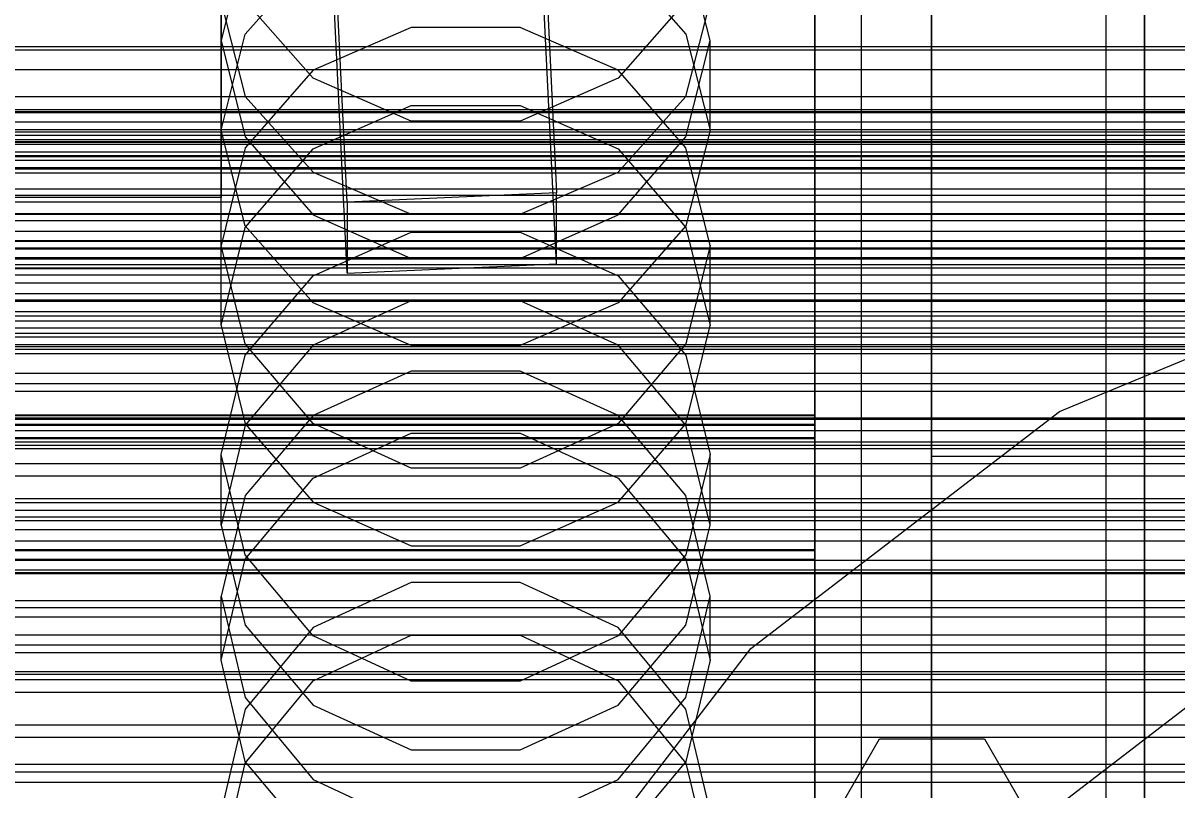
# Model space of a CAD drawing. Header units: millimetres. Extents: x -1970 to 59977, y -65068 to 6837.
# Drawn here: x 132 to 231.1, y -34171.6 to -34105.8 of the extents above; entities that cross this region are included whole.
import ezdxf

# ---------------------------------------------------------------- set-up
doc = ezdxf.new("R2010")
doc.units = ezdxf.units.MM
for name, color, linetype, lineweight in [('COTAS_O', 1, 'Continuous', 0), ('frontal_briquetadora', 7, 'Continuous', 0), ('frontal_C01', 7, 'Continuous', 0), ('frontal_C02', 7, 'Continuous', 0), ('frontal_C03', 7, 'Continuous', 0), ('frontal_dos-mix', 7, 'Continuous', 0), ('frontal_mezcladora', 7, 'Continuous', 0), ('frontal_secador', 7, 'Continuous', 0)]:
    doc.layers.add(name, color=color, linetype=linetype, lineweight=lineweight)
doc.dimstyles.new('R19_100', dxfattribs={"dimtxt": 250, "dimasz": 150, "dimexe": 150, "dimexo": 80, "dimgap": 100, "dimtad": 1, "dimtih": 1, "dimtoh": 1, "dimdsep": 46, "dimcen": 0.09, "dimadec": 0, "dimazin": 0, "dimtfac": 1, "dimtdec": 4, "dimtofl": 0, "dimtmove": 0, "dimatfit": 3, "dimfxl": 1, "dimtolj": 1, "dimtzin": 0, "dimarcsym": 0})

# ---------------------------------------------------------------- blocks, each defined once
blk = doc.blocks.new('*D39')
at = {"layer": 'COTAS_O', "color": 0, "lineweight": -2, "transparency": 16777216}
for p, q in [((-1725, -34320), (-1725, -33550)), ((1725, -34320), (1725, -33550)), ((-1575, -33700), (1575, -33700))]:
    blk.add_line(p, q, dxfattribs=at)
at = {"layer": 'COTAS_O', "color": 0, "transparency": 16777216}
for points in [[(-1575, -33675), (-1575, -33725), (-1725, -33700)], [(1575, -33675), (1575, -33725), (1725, -33700)]]:
    blk.add_solid(points, dxfattribs=at)
at = {"layer": 'Defpoints', "color": 0, "transparency": 16777216}
for p in [(1725, -33700), (-1725, -34400), (1725, -34400)]:
    blk.add_point(p, dxfattribs=at)
blk = doc.blocks.new('*D42')
at = {"layer": 'COTAS_O', "color": 0, "lineweight": -2, "transparency": 16777216}
for p, q in [((-570, -33700), (200, -33700)), ((50, -34750), (50, -33850)), ((-570, -34900), (200, -34900))]:
    blk.add_line(p, q, dxfattribs=at)
at = {"layer": 'COTAS_O', "color": 0, "transparency": 16777216}
for points in [[(25, -33850), (75, -33850), (50, -33700)], [(25, -34750), (75, -34750), (50, -34900)]]:
    blk.add_solid(points, dxfattribs=at)
at = {"layer": 'Defpoints', "color": 0, "transparency": 16777216}
for p in [(-650, -33700), (50, -33700), (-650, -34900)]:
    blk.add_point(p, dxfattribs=at)
blk = doc.blocks.new('*D43')
at = {"layer": 'COTAS_O', "color": 0, "lineweight": -2, "transparency": 16777216}
for p, q in [((-650, -34820), (-650, -34050)), ((650, -34820), (650, -34050)), ((-500, -34200), (500, -34200))]:
    blk.add_line(p, q, dxfattribs=at)
at = {"layer": 'COTAS_O', "color": 0, "transparency": 16777216}
for points in [[(-500, -34175), (-500, -34225), (-650, -34200)], [(500, -34175), (500, -34225), (650, -34200)]]:
    blk.add_solid(points, dxfattribs=at)
at = {"layer": 'Defpoints', "color": 0, "transparency": 16777216}
for p in [(650, -34200), (-650, -34900), (650, -34900)]:
    blk.add_point(p, dxfattribs=at)

msp = doc.modelspace()

# ---------------------------------------------------------------- linework, layer by layer
at = {"layer": 'frontal_briquetadora'}
for p, q in [((210, -34260), (210, -33820)), ((210, -34680), (210, -33820)), ((210, -34060), (210, -34490)), ((210, -34060), (210, -34260)), ((210, -34060), (210, -34305)), ((210, -34496), (210, -34060)), ((200, -34107.038), (200, -34096.579)), ((151.08, -34099.099), (149, -34107.292)), ((191, -34107.292), (188.92, -34099.099)), ((151.08, -34106.751), (156.907, -34100.145)), ((183.093, -34100.145), (188.92, -34106.751)), ((200, -34099.701), (200, -34108.728)), ((200, -34275), (200, -34100)), ((204, -34275), (204, -34100)), ((200, -34101.698), (200, -34119.743)), ((200, -34120.314), (200, -34102.255)), ((200, -34120.885), (200, -34102.813)), ((149, -34104.004), (151.08, -34112.109)), ((156.906, -34110.541), (151.08, -34103.933)), ((188.92, -34103.933), (183.094, -34110.541)), ((188.92, -34112.109), (191, -34104.004)), ((165.326, -34106.182), (156.906, -34109.855)), ((174.674, -34106.182), (165.326, -34106.182)), ((183.094, -34109.855), (174.674, -34106.182)), ((149, -34114.988), (151.08, -34106.751)), ((149, -34114.988), (149, -34107.292)), ((149, -34107.292), (151.08, -34115.574)), ((188.92, -34106.751), (191, -34114.988)), ((188.92, -34115.574), (191, -34107.292)), ((191, -34114.988), (191, -34107.292)), ((200, -34111.304), (200, -34107.038)), ((200, -34108.728), (200, -34111.304)), ((156.906, -34109.855), (151.08, -34116.514)), ((188.92, -34116.514), (183.094, -34109.855)), ((165.326, -34114.235), (156.906, -34110.541)), ((183.094, -34110.541), (174.674, -34114.235)), ((151.08, -34112.109), (156.907, -34118.608)), ((183.093, -34118.608), (188.92, -34112.109)), ((156.907, -34116.612), (165.327, -34112.866)), ((165.327, -34112.866), (174.673, -34112.866)), ((174.673, -34112.866), (183.093, -34116.612)), ((174.674, -34114.235), (165.326, -34114.235)), ((151.08, -34123.224), (149, -34114.988)), ((191, -34114.988), (188.92, -34123.224)), ((151.08, -34115.574), (156.906, -34122.28)), ((183.094, -34122.28), (188.92, -34115.574)), ((151.08, -34116.514), (149, -34124.892)), ((151.08, -34123.363), (156.907, -34116.612)), ((183.093, -34116.612), (188.92, -34123.363)), ((191, -34124.892), (188.92, -34116.514)), ((156.907, -34118.608), (165.327, -34122.215)), ((174.673, -34122.215), (183.093, -34118.608)), ((200, -34119.743), (200, -34138.187)), ((200, -34138.77), (200, -34120.314)), ((200, -34139.352), (200, -34120.885)), ((165.327, -34122.215), (174.673, -34122.215)), ((156.906, -34122.28), (165.326, -34126.028)), ((174.674, -34126.028), (183.094, -34122.28)), ((149, -34131.781), (151.08, -34123.363)), ((156.907, -34129.83), (151.08, -34123.224)), ((156.906, -34127.512), (165.326, -34123.759)), ((165.326, -34123.759), (174.674, -34123.759)), ((174.674, -34123.759), (183.094, -34127.512)), ((188.92, -34123.224), (183.093, -34129.83)), ((188.92, -34123.363), (191, -34131.781)), ((151.08, -34133.352), (149, -34124.892)), ((149, -34131.781), (149, -34124.892)), ((191, -34124.892), (188.92, -34133.352)), ((191, -34131.781), (191, -34124.892)), ((165.326, -34126.028), (174.674, -34126.028)), ((151.08, -34134.311), (156.906, -34127.512)), ((183.094, -34127.512), (188.92, -34134.311)), ((165.327, -34129.642), (156.907, -34133.46)), ((165.327, -34133.495), (156.907, -34129.83)), ((174.673, -34129.642), (165.327, -34129.642)), ((183.093, -34133.46), (174.673, -34129.642)), ((183.093, -34129.83), (174.673, -34133.495)), ((149, -34131.781), (151.08, -34140.199)), ((188.92, -34140.199), (191, -34131.781)), ((156.906, -34140.193), (151.08, -34133.352)), ((156.907, -34133.46), (151.08, -34140.34)), ((174.673, -34133.495), (165.327, -34133.495)), ((188.92, -34140.34), (183.093, -34133.46)), ((188.92, -34133.352), (183.094, -34140.193)), ((149, -34142.855), (151.08, -34134.311)), ((188.92, -34134.311), (191, -34142.855)), ((210, -34135.964), (210, -34134.226)), ((165.326, -34135.681), (156.906, -34139.483)), ((174.674, -34135.681), (165.326, -34135.681)), ((183.094, -34139.483), (174.674, -34135.681)), ((210, -34139.095), (210, -34135.964)), ((200, -34138.187), (200, -34156.982)), ((200, -34157.575), (200, -34138.77)), ((-160, -34139.431), (200, -34139.431)), ((200, -34139.536), (-160, -34139.536)), ((156.906, -34139.483), (151.08, -34146.366)), ((188.92, -34146.366), (183.094, -34139.483)), ((200, -34158.168), (200, -34139.352)), ((200, -34139.431), (200, -34141.394)), ((200, -34151.031), (200, -34139.431)), ((200, -34151.121), (200, -34139.536)), ((200, -34139.536), (200, -34141.489)), ((210, -34143), (210, -34139.095)), ((-160, -34140.25), (200, -34140.25)), ((200, -34140.35), (-160, -34140.35)), ((151.08, -34140.34), (149, -34148.919)), ((151.08, -34140.199), (156.907, -34146.949)), ((165.326, -34144.012), (156.906, -34140.193)), ((156.907, -34144.884), (165.327, -34141.024)), ((165.327, -34141.024), (174.673, -34141.024)), ((174.673, -34141.024), (183.093, -34144.884)), ((183.094, -34140.193), (174.674, -34144.012)), ((183.093, -34146.949), (188.92, -34140.199)), ((191, -34148.919), (188.92, -34140.34)), ((200, -34140.25), (200, -34151.864)), ((200, -34151.949), (200, -34140.35)), ((-160, -34141.394), (200, -34141.394)), ((200, -34141.489), (-160, -34141.489)), ((200, -34141.394), (200, -34152.993)), ((200, -34141.489), (200, -34153.073)), ((151.08, -34151.47), (149, -34142.855)), ((149, -34148.919), (149, -34142.855)), ((191, -34142.855), (188.92, -34151.47)), ((191, -34148.919), (191, -34142.855)), ((210, -34143), (452, -34143)), ((210, -34143), (210, -34146.905)), ((174.674, -34144.012), (165.326, -34144.012)), ((151.08, -34151.841), (156.907, -34144.884)), ((183.093, -34144.884), (188.92, -34151.841)), ((151.08, -34146.366), (149, -34155.01)), ((156.907, -34146.949), (165.327, -34150.696)), ((174.673, -34150.696), (183.093, -34146.949)), ((191, -34155.01), (188.92, -34146.366)), ((210, -34146.905), (210, -34150.036)), ((149, -34148.919), (151.08, -34157.498)), ((188.92, -34157.498), (191, -34148.919)), ((165.327, -34150.696), (174.673, -34150.696)), ((210, -34150.036), (210, -34151.774)), ((200, -34151.031), (-160, -34151.031)), ((200, -34151.121), (-160, -34151.121)), ((200, -34151.864), (-160, -34151.864)), ((200, -34151.949), (-160, -34151.949)), ((149, -34160.516), (151.08, -34151.841)), ((156.906, -34158.429), (151.08, -34151.47)), ((188.92, -34151.47), (183.094, -34158.429)), ((188.92, -34151.841), (191, -34160.516)), ((200, -34154.722), (200, -34151.031)), ((200, -34154.799), (200, -34151.121)), ((200, -34156.491), (200, -34151.864)), ((200, -34156.563), (200, -34151.949)), ((-160, -34152.993), (200, -34152.993)), ((-160, -34153.073), (200, -34153.073)), ((165.326, -34153.841), (156.906, -34157.708)), ((174.674, -34153.841), (165.326, -34153.841)), ((183.094, -34157.708), (174.674, -34153.841)), ((200, -34152.993), (200, -34158.546)), ((200, -34153.073), (200, -34158.612)), ((200, -34161.359), (200, -34154.722)), ((200, -34161.423), (200, -34154.799)), ((149, -34160.516), (149, -34155.01)), ((149, -34155.01), (151.08, -34163.717)), ((188.92, -34163.717), (191, -34155.01)), ((191, -34160.516), (191, -34155.01)), ((200, -34164.021), (200, -34156.491)), ((200, -34164.08), (200, -34156.563)), ((151.08, -34157.498), (156.907, -34164.378)), ((156.906, -34157.708), (151.08, -34164.704)), ((183.093, -34164.378), (188.92, -34157.498)), ((188.92, -34164.704), (183.094, -34157.708)), ((200, -34156.982), (200, -34176.08)), ((200, -34176.682), (200, -34157.575)), ((165.326, -34162.312), (156.906, -34158.429)), ((156.907, -34162.278), (165.327, -34158.361)), ((165.327, -34158.361), (174.673, -34158.361)), ((174.673, -34158.361), (183.093, -34162.278)), ((183.094, -34158.429), (174.674, -34162.312)), ((200, -34177.283), (200, -34158.168)), ((200, -34158.546), (200, -34166.95)), ((200, -34158.612), (200, -34167.004)), ((151.08, -34169.191), (149, -34160.516)), ((191, -34160.516), (188.92, -34169.191)), ((200, -34170.778), (200, -34161.359)), ((200, -34170.831), (200, -34161.423)), ((151.08, -34169.336), (156.907, -34162.278)), ((174.674, -34162.312), (165.326, -34162.312)), ((183.093, -34162.278), (188.92, -34169.336)), ((151.08, -34163.717), (156.906, -34170.746)), ((183.094, -34170.746), (188.92, -34163.717)), ((151.08, -34164.704), (149, -34173.478)), ((156.907, -34164.378), (165.327, -34168.196)), ((174.673, -34168.196), (183.093, -34164.378)), ((191, -34173.478), (188.92, -34164.704)), ((200, -34174.268), (200, -34164.021)), ((200, -34174.315), (200, -34164.08)), ((200, -34166.95), (200, -34178)), ((200, -34167.004), (200, -34178.042)), ((165.327, -34168.196), (174.673, -34168.196)), ((149, -34178.137), (151.08, -34169.336)), ((156.907, -34176.147), (151.08, -34169.191)), ((188.92, -34169.191), (183.093, -34176.147)), ((188.92, -34169.336), (191, -34178.137)), ((156.906, -34170.746), (165.326, -34174.665)), ((174.674, -34174.665), (183.094, -34170.746)), ((200, -34182.75), (200, -34170.778)), ((200, -34182.792), (200, -34170.831))]:
    msp.add_line(p, q, dxfattribs=at)
at = {"layer": 'frontal_C01'}
for p, q in [((228.298, -34257.758), (228.298, -33961.061)), ((228.298, -33966.78), (228.298, -34263.476)), ((174.943, -34061.244), (177.811, -34120.386)), ((159.83, -34121.177), (156.962, -34062.035)), ((177.811, -34126.474), (174.943, -34067.333)), ((159.83, -34127.266), (156.962, -34068.124)), ((149, -34075.438), (149, -34120.78)), ((149, -34126.867), (149, -34081.526)), ((-425, -34115.14), (425, -34115.14)), ((-450, -34115.971), (450, -34115.971)), ((149, -34120.78), (131, -34120.78)), ((149, -34126.867), (149, -34120.78)), ((177.811, -34120.386), (159.83, -34121.177)), ((159.83, -34121.177), (159.83, -34127.266)), ((177.811, -34126.474), (177.811, -34120.386)), ((425, -34126.571), (-425, -34126.571)), ((131, -34126.867), (149, -34126.867)), ((159.83, -34127.266), (177.811, -34126.474)), ((450, -34128.146), (-450, -34128.146)), ((425, -34130.602), (-425, -34130.602)), ((-425, -34142.033), (425, -34142.033)), ((450, -34149.31), (-450, -34149.31)), ((-450, -34161.485), (450, -34161.485))]:
    msp.add_line(p, q, dxfattribs=at)
at = {"layer": 'frontal_C02'}
for p, q in [((228.298, -34187.295), (228.298, -33902.474)), ((228.298, -33908.215), (228.298, -34193.036))]:
    msp.add_line(p, q, dxfattribs=at)
at = {"layer": 'frontal_C03'}
for p, q in [((-1250, -34107.828), (1250, -34107.828)), ((-1250, -34109.784), (1250, -34109.784)), ((1250, -34113.431), (-1250, -34113.431)), ((1250, -34114.313), (-1250, -34114.313)), ((1250, -34114.966), (-1250, -34114.966)), ((-1268, -34115.802), (1268, -34115.802)), ((-1268, -34116.026), (1268, -34116.026)), ((-1268, -34116.191), (1268, -34116.191)), ((-1250, -34115.429), (1250, -34115.429)), ((-1268, -34116.848), (1268, -34116.848)), ((-1268, -34117.166), (1268, -34117.166)), ((1250, -34117.274), (-1250, -34117.274)), ((-1268, -34118.212), (1268, -34118.212)), ((1250, -34117.61), (-1250, -34117.61)), ((-1268, -34118.661), (1268, -34118.661)), ((-1250, -34118.331), (1250, -34118.331)), ((-1268, -34120.024), (1268, -34120.024)), ((-1268, -34120.574), (1268, -34120.574)), ((1250, -34121.183), (-1250, -34121.183)), ((-1268, -34122.162), (1268, -34122.162)), ((1268, -34122.775), (-1268, -34122.775)), ((1250, -34122.24), (-1250, -34122.24)), ((-1250, -34123.667), (1250, -34123.667)), ((-1268, -34124.479), (1268, -34124.479)), ((-1268, -34125.114), (1268, -34125.114)), ((1250, -34124.548), (-1250, -34124.548)), ((1250, -34125.201), (-1250, -34125.201)), ((-1250, -34125.925), (1250, -34125.925)), ((1250, -34126.083), (-1250, -34126.083)), ((-1268, -34126.817), (1268, -34126.817)), ((-1268, -34127.431), (1268, -34127.431)), ((-1268, -34129.018), (1268, -34129.018)), ((-1268, -34129.568), (1268, -34129.568)), ((-1268, -34130.932), (1268, -34130.932)), ((-1268, -34131.381), (1268, -34131.381)), ((-1250, -34131.983), (1250, -34131.983)), ((-1268, -34132.427), (1268, -34132.427)), ((-1268, -34132.744), (1268, -34132.744)), ((-1268, -34133.402), (1268, -34133.402)), ((-1268, -34133.566), (1268, -34133.566)), ((-1268, -34133.791), (1268, -34133.791)), ((-1250, -34134.164), (1250, -34134.164)), ((1250, -34135.889), (-1250, -34135.889)), ((1250, -34136.77), (-1250, -34136.77)), ((1250, -34137.424), (-1250, -34137.424)), ((1250, -34139.731), (-1250, -34139.731)), ((-1250, -34139.809), (1250, -34139.809)), ((-1250, -34140.789), (1250, -34140.789)), ((-1250, -34141.764), (1250, -34141.764)), ((1250, -34143.641), (-1250, -34143.641)), ((1250, -34144.698), (-1250, -34144.698)), ((-1250, -34146.611), (1250, -34146.611)), ((1250, -34147.006), (-1250, -34147.006)), ((1250, -34147.659), (-1250, -34147.659)), ((-1250, -34148.208), (1250, -34148.208)), ((1250, -34148.54), (-1250, -34148.54)), ((-1250, -34151.927), (1250, -34151.927)), ((-1500, -34152.753), (1500, -34152.753)), ((-1250, -34153.056), (1250, -34153.056)), ((-1250, -34155.394), (1250, -34155.394)), ((-1250, -34155.979), (1250, -34155.979)), ((-1250, -34156.776), (1250, -34156.776)), ((1250, -34158.347), (-1250, -34158.347)), ((1250, -34159.228), (-1250, -34159.228)), ((1250, -34159.882), (-1250, -34159.882)), ((1500, -34161.736), (-1500, -34161.736)), ((1250, -34162.189), (-1250, -34162.189)), ((-1250, -34163.246), (1250, -34163.246)), ((1250, -34166.098), (-1250, -34166.098)), ((1250, -34167.156), (-1250, -34167.156)), ((1250, -34169.463), (-1250, -34169.463)), ((1250, -34170.117), (-1250, -34170.117)), ((1250, -34170.998), (-1250, -34170.998))]:
    msp.add_line(p, q, dxfattribs=at)
at = {"layer": 'frontal_dos-mix'}
msp.add_line((225, -35980), (225, -33282.5), dxfattribs=at)
at = {"layer": 'frontal_mezcladora'}
for p, q in [((221, -34139.149), (251.871, -34126.361)), ((194.49, -34159.49), (221, -34139.149)), ((174.149, -34186), (194.49, -34159.49)), ((213.582, -34178.582), (234.5, -34162.531)), ((201.047, -34175.047), (205.547, -34167.252)), ((205.547, -34167.252), (214.547, -34167.252)), ((214.547, -34167.252), (219.047, -34175.047))]:
    msp.add_line(p, q, dxfattribs=at)
at = {"layer": 'frontal_secador'}
for p, q in [((1360, -34108.141), (-1360, -34108.141)), ((1360, -34112.137), (-1360, -34112.137)), ((1250, -34113.25), (-1250, -34113.25)), ((1360, -34113.5), (-1360, -34113.5)), ((1250, -34129.715), (-1250, -34129.715)), ((1250, -34142.349), (-1250, -34142.349)), ((1250, -34150.291), (-1250, -34150.291)), ((1250, -34153), (-1250, -34153))]:
    msp.add_line(p, q, dxfattribs=at)

# ---------------------------------------------------------------- dimensions: what is measured, and where the dimension line sits
at = {"layer": 'COTAS_O'}
for p1, p2, distance, picture, middle in [((-1725, -34400), (1725, -34400), 700, '*D39', (0, -33700)), ((-650, -34900), (-650, -33700), -700, '*D42', (50, -34300)), ((-650, -34900), (650, -34900), 700, '*D43', (0, -34200))]:
    dim = msp.add_aligned_dim(p1=p1, p2=p2, distance=distance, text='<> O', dimstyle='R19_100', dxfattribs=at)
    dim.commit()
    dim.dimension.update_dxf_attribs({"geometry": picture, "text_midpoint": middle})

doc.saveas('drawing.dxf')
